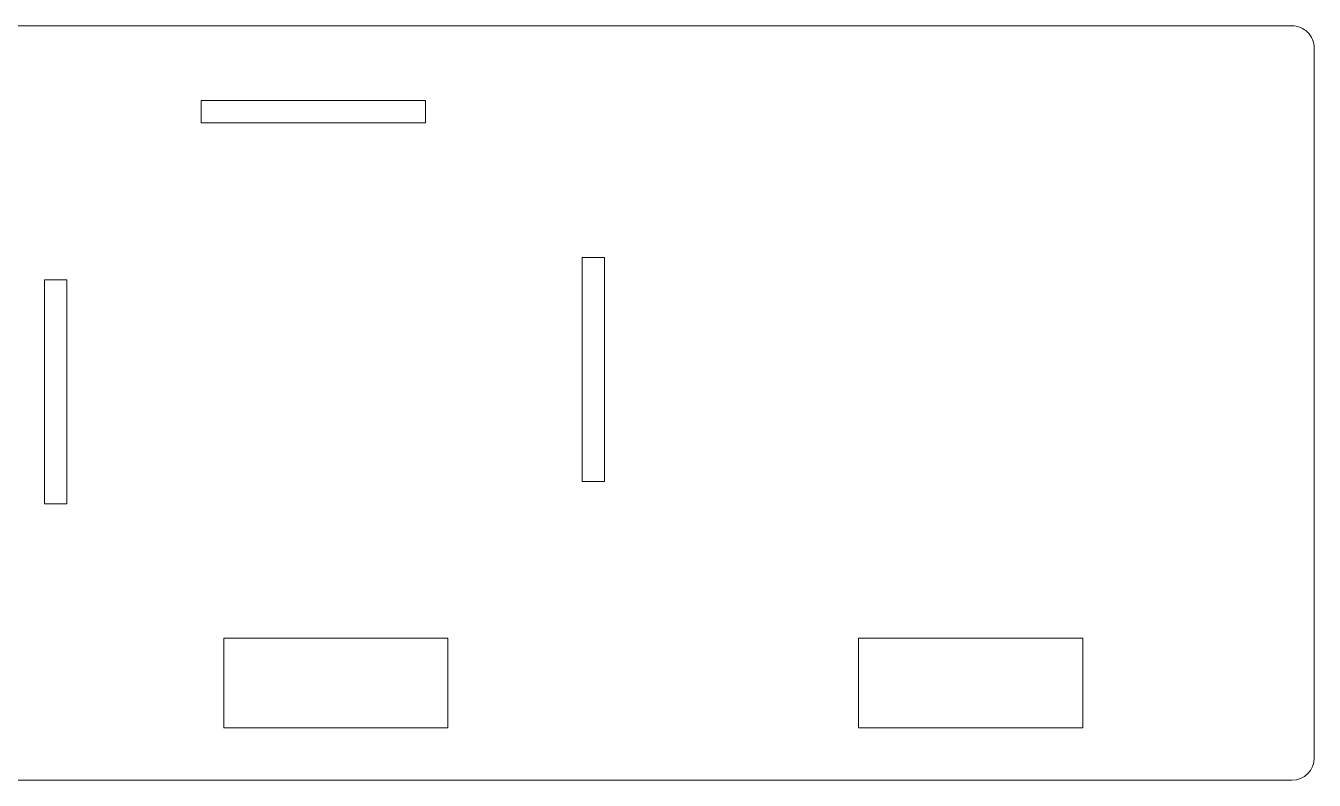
# Model space of a CAD drawing. Header units: millimetres. Extents: x -172 to 506, y -168 to 168.
# Drawn here: x -1 to 171.5, y -47.4 to 53.6 of the extents above; entities that cross this region are included whole.
import ezdxf

# ---------------------------------------------------------------- set-up
doc = ezdxf.new("R2010")
doc.units = ezdxf.units.MM
doc.header["$MEASUREMENT"] = 0
doc.layers.add('Camada 1', color=7, linetype='Continuous')

msp = doc.modelspace()

# ---------------------------------------------------------------- linework, layer by layer
at = {"layer": 'Camada 1', "color": 250, "lineweight": 20}
for points, knots in [([(168.5, 53.6098), (168.5, 53.6098), (-5.5, 53.6098), (-5.5, 53.6098), (-5.5, 53.6098), (-6.2956, 53.6098), (-7.0587, 53.2937), (-7.6213, 52.7311), (-7.6213, 52.7311), (-8.1839, 52.1685), (-8.5, 51.4054), (-8.5, 50.6098), (-8.5, 50.6098), (-8.5, 50.6098), (-8.5, -44.3902), (-8.5, -44.3902), (-8.5, -44.3902), (-8.5, -45.1858), (-8.1839, -45.9489), (-7.6213, -46.5115), (-7.6213, -46.5115), (-7.0587, -47.0741), (-6.2956, -47.3902), (-5.5, -47.3902), (-5.5, -47.3902), (-5.5, -47.3902), (168.5, -47.3902), (168.5, -47.3902), (168.5, -47.3902), (170.1568, -47.3902), (171.5, -46.0471), (171.5, -44.3902), (171.5, -44.3902), (171.5, -44.3902), (171.5, 50.6098), (171.5, 50.6098), (171.5, 50.6098), (171.5, 51.4054), (171.1839, 52.1685), (170.6213, 52.7311), (170.6213, 52.7311), (170.0587, 53.2937), (169.2956, 53.6098), (168.5, 53.6098)], [0, 0, 0, 0, 0.08333333, 0.08333333, 0.08333333, 0.08333333, 0.16666667, 0.16666667, 0.16666667, 0.16666667, 0.25, 0.25, 0.25, 0.25, 0.33333333, 0.33333333, 0.33333333, 0.33333333, 0.41666667, 0.41666667, 0.41666667, 0.41666667, 0.5, 0.5, 0.5, 0.5, 0.58333333, 0.58333333, 0.58333333, 0.58333333, 0.66666667, 0.66666667, 0.66666667, 0.66666667, 0.75, 0.75, 0.75, 0.75, 0.83333333, 0.83333333, 0.83333333, 0.83333333, 1, 1, 1, 1]), ([(52.5, 40.6098), (52.5, 40.6098), (22.5, 40.6098), (22.5, 40.6098), (22.5, 40.6098), (22.5, 40.6098), (22.5, 43.6098), (22.5, 43.6098), (22.5, 43.6098), (22.5, 43.6098), (52.5, 43.6098), (52.5, 43.6098), (52.5, 43.6098), (52.5, 43.6098), (52.5, 40.6098), (52.5, 40.6098)], [0, 0, 0, 0, 0.2, 0.2, 0.2, 0.2, 0.4, 0.4, 0.4, 0.4, 0.6, 0.6, 0.6, 0.6, 1, 1, 1, 1]), ([(76.5, 22.6098), (76.5, 22.6098), (76.5, -7.3902), (76.5, -7.3902), (76.5, -7.3902), (76.5, -7.3902), (73.5, -7.3902), (73.5, -7.3902), (73.5, -7.3902), (73.5, -7.3902), (73.5, 22.6098), (73.5, 22.6098), (73.5, 22.6098), (73.5, 22.6098), (76.5, 22.6098), (76.5, 22.6098)], [0, 0, 0, 0, 0.2, 0.2, 0.2, 0.2, 0.4, 0.4, 0.4, 0.4, 0.6, 0.6, 0.6, 0.6, 1, 1, 1, 1]), ([(4.5, 19.6098), (4.5, 19.6098), (4.5, -10.3902), (4.5, -10.3902), (4.5, -10.3902), (4.5, -10.3902), (1.5, -10.3902), (1.5, -10.3902), (1.5, -10.3902), (1.5, -10.3902), (1.5, 19.6098), (1.5, 19.6098), (1.5, 19.6098), (1.5, 19.6098), (4.5, 19.6098), (4.5, 19.6098)], [0, 0, 0, 0, 0.2, 0.2, 0.2, 0.2, 0.4, 0.4, 0.4, 0.4, 0.6, 0.6, 0.6, 0.6, 1, 1, 1, 1]), ([(25.5, -28.3902), (25.5, -28.3902), (55.5, -28.3902), (55.5, -28.3902), (55.5, -28.3902), (55.5, -28.3902), (55.5, -40.3902), (55.5, -40.3902), (55.5, -40.3902), (55.5, -40.3902), (25.5, -40.3902), (25.5, -40.3902), (25.5, -40.3902), (25.5, -40.3902), (25.5, -28.3902), (25.5, -28.3902)], [0, 0, 0, 0, 0.2, 0.2, 0.2, 0.2, 0.4, 0.4, 0.4, 0.4, 0.6, 0.6, 0.6, 0.6, 1, 1, 1, 1]), ([(110.5, -28.3902), (110.5, -28.3902), (140.5, -28.3902), (140.5, -28.3902), (140.5, -28.3902), (140.5, -28.3902), (140.5, -40.3902), (140.5, -40.3902), (140.5, -40.3902), (140.5, -40.3902), (110.5, -40.3902), (110.5, -40.3902), (110.5, -40.3902), (110.5, -40.3902), (110.5, -28.3902), (110.5, -28.3902)], [0, 0, 0, 0, 0.2, 0.2, 0.2, 0.2, 0.4, 0.4, 0.4, 0.4, 0.6, 0.6, 0.6, 0.6, 1, 1, 1, 1])]:
    msp.add_open_spline(points, degree=3, knots=knots, dxfattribs=at)

doc.saveas('drawing.dxf')
